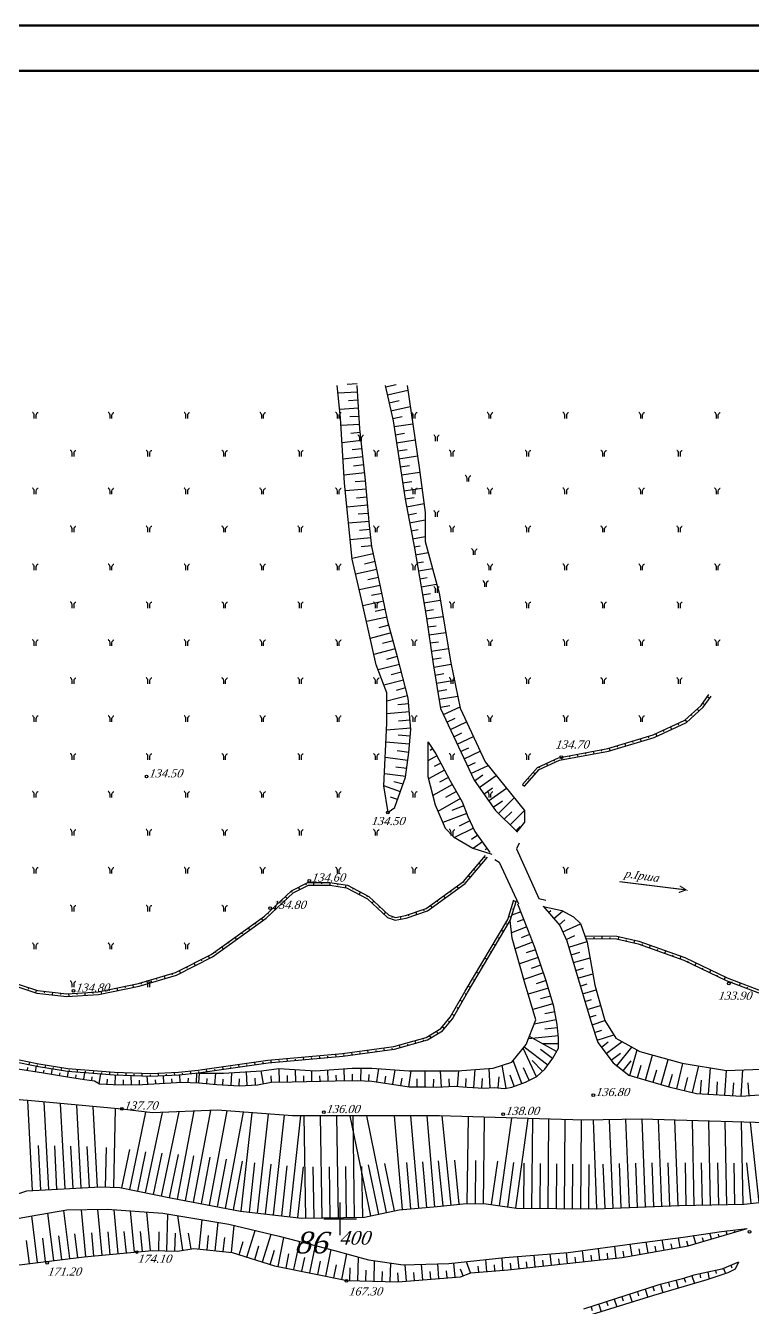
# Model space of a CAD drawing. Header units: millimetres. Extents: x 1400 to 7029, y -1119 to 1612.
# Drawn here: x 3035.8 to 3116.3, y 1463 to 1605 of the extents above; entities that cross this region are included whole.
import ezdxf

# ---------------------------------------------------------------- set-up
doc = ezdxf.new("R2010")
doc.units = ezdxf.units.MM
doc.linetypes.add('AHIDDEN2', pattern=[3, 1.5, -1.5])
for name, color, linetype in [('00_Північ', 7, 'Continuous'), ('00_Північ_відмітки', 7, 'Continuous'), ('01_Північ', 7, 'Continuous'), ('CONT-MNR', 7, 'Continuous'), ('кресты', 7, 'Continuous'), ('Оцифровка_2012', 7, 'Continuous'), ('ПИКЕТЫ', 7, 'Continuous'), ('Річка', 7, 'Continuous')]:
    doc.layers.add(name, color=color, linetype=linetype)
doc.styles.add('universw', font='timesi.ttf', dxfattribs={"oblique": 10})

# ---------------------------------------------------------------- blocks, each defined once
blk = doc.blocks.new('403')
at = {"color": 0, "linetype": 'Continuous'}
for p, q in [((-0.45, 1.11), (-0.52, 1.11)), ((-0.38, 1.02), (-0.45, 1.11)), ((-0.31, 0.94), (-0.38, 1.02)), ((-0.21, 0.81), (-0.31, 0.94)), ((-0.17, 0.59), (-0.21, 0.81)), ((-0.17, 0), (-0.17, 0.59)), ((0.17, 0.59), (0.21, 0.81)), ((0.17, 0), (0.17, 0.59)), ((0.21, 0.81), (0.31, 0.94)), ((0.31, 0.94), (0.38, 1.02)), ((0.38, 1.02), (0.45, 1.11)), ((0.45, 1.11), (0.52, 1.11))]:
    blk.add_line(p, q, dxfattribs=at)

msp = doc.modelspace()

# ---------------------------------------------------------------- linework, layer by layer
at = {"lineweight": 50}
for points in [[(3582.002, 1604.9881), (3582.002, 1000.9881), (2716.002, 1000.9881), (2716.002, 1604.9881)], [(3577.002, 1599.9881), (3577.002, 1005.9881), (2736.002, 1005.9881), (2736.002, 1599.9881)]]:
    msp.add_lwpolyline(points, close=True, dxfattribs=at)
at = {"layer": '00_Північ', "linetype": 'Continuous'}
for p, q in [((3111.3562, 1530.6557), (3111.6002, 1530.4812)), ((3110.213, 1529.2772), (3110.4143, 1529.0548)), ((3108.8785, 1528.0694), (3109.0798, 1527.8469)), ((3105.6155, 1526.5536), (3105.7408, 1526.281)), ((3107.251, 1527.3055), (3107.3763, 1527.0329)), ((3100.459, 1524.96), (3100.5453, 1524.6726)), ((3102.1829, 1525.4779), (3102.2692, 1525.1905)), ((3103.9067, 1525.9957), (3103.9931, 1525.7084)), ((3095.1543, 1523.9545), (3095.2092, 1523.6596)), ((3096.9238, 1524.2842), (3096.9788, 1523.9893)), ((3098.6934, 1524.6139), (3098.7483, 1524.319)), ((3092.0355, 1522.2868), (3092.2601, 1522.0878)), ((3093.4961, 1523.2744), (3093.6215, 1523.0019)), ((3090.842, 1520.9394), (3091.0666, 1520.7405)), ((3086.0303, 1512.2332), (3086.2586, 1512.0386)), ((3084.8627, 1510.8634), (3085.091, 1510.6687)), ((3066.0139, 1509.5519), (3066.1496, 1509.2844)), ((3067.6854, 1510.0891), (3067.6854, 1509.7891)), ((3069.4854, 1510.0891), (3069.4854, 1509.7891)), ((3071.261, 1509.7953), (3071.2113, 1509.4994)), ((3083.5485, 1509.6511), (3083.7259, 1509.4091)), ((3064.5658, 1508.5143), (3064.7718, 1508.2962)), ((3072.8728, 1509.014), (3072.7327, 1508.7487)), ((3074.3567, 1508.0216), (3074.1528, 1507.8015)), ((3082.0969, 1508.5867), (3082.2743, 1508.3448)), ((3090.1404, 1507.9279), (3089.8539, 1508.0171)), ((3063.2574, 1507.2781), (3063.4634, 1507.0601)), ((3075.677, 1506.7981), (3075.4731, 1506.578)), ((3079.018, 1506.7981), (3079.1127, 1506.5135)), ((3080.6453, 1507.5224), (3080.8227, 1507.2804)), ((3090.6653, 1506.8249), (3089.6767, 1506.4381)), ((3093.1574, 1507.4436), (3093.1415, 1507.43)), ((3094.3292, 1506.0773), (3095.3011, 1506.9108)), ((3060.4471, 1505.0408), (3060.6215, 1504.7967)), ((3061.9116, 1506.0873), (3062.086, 1505.8433)), ((3077.2904, 1506.3039), (3077.3492, 1506.0097)), ((3089.6055, 1506.2092), (3089.3191, 1506.2984)), ((3091.3211, 1505.1486), (3089.6366, 1504.4896)), ((3095.3194, 1504.5951), (3097.2854, 1505.4893)), ((3058.9826, 1503.9943), (3059.157, 1503.7502)), ((3088.7634, 1504.6277), (3088.5057, 1504.7814)), ((3095.9732, 1502.9224), (3098.0064, 1503.5278)), ((3097.8798, 1503.8723), (3097.8843, 1504.1722)), ((3099.6796, 1503.845), (3099.6841, 1504.145)), ((3101.4742, 1503.7732), (3101.5392, 1504.0661)), ((3103.2313, 1503.383), (3103.2964, 1503.6759)), ((3057.5181, 1502.9478), (3057.6925, 1502.7037)), ((3087.841, 1503.082), (3087.5834, 1503.2357)), ((3091.966, 1503.4681), (3090.0314, 1502.7284)), ((3104.9424, 1502.8323), (3105.0428, 1503.115)), ((3106.6387, 1502.2301), (3106.7391, 1502.5128)), ((3054.4216, 1501.1309), (3054.5574, 1500.8634)), ((3056.0267, 1501.9455), (3056.1625, 1501.678)), ((3086.9186, 1501.5363), (3086.661, 1501.69)), ((3092.5784, 1501.7756), (3090.5087, 1501.0508)), ((3096.4869, 1501.1973), (3098.335, 1501.7475)), ((3108.3349, 1501.6278), (3108.4353, 1501.9105)), ((3109.9732, 1500.8867), (3110.1037, 1501.1568)), ((3051.1235, 1499.721), (3051.21, 1499.4337)), ((3052.8165, 1500.3163), (3052.9523, 1500.0488)), ((3085.9963, 1499.9905), (3085.7387, 1500.1443)), ((3093.1733, 1500.0768), (3091.0022, 1499.3165)), ((3097.0006, 1499.4721), (3098.6509, 1499.9635)), ((3111.5941, 1500.1039), (3111.7246, 1500.3741)), ((3113.215, 1499.3212), (3113.3455, 1499.5914)), ((3036.9698, 1498.1334), (3036.8758, 1497.8486)), ((3038.7542, 1497.9182), (3038.7228, 1497.6199)), ((3042.3415, 1497.8757), (3042.3603, 1497.5763)), ((3044.1321, 1498.0325), (3044.1914, 1497.7384)), ((3045.8967, 1498.388), (3045.9559, 1498.0939)), ((3047.6612, 1498.7436), (3047.7205, 1498.4495)), ((3049.3998, 1499.2025), (3049.4863, 1498.9152)), ((3085.0739, 1498.4448), (3084.8163, 1498.5985)), ((3093.7249, 1498.3641), (3091.4807, 1497.7127)), ((3097.5143, 1497.747), (3099.0149, 1498.1938)), ((3114.8904, 1498.665), (3114.9968, 1498.9454)), ((3040.545, 1497.7629), (3040.5638, 1497.4635)), ((3084.1702, 1496.8882), (3083.9098, 1497.0371)), ((3094.2266, 1496.6354), (3091.9993, 1495.989)), ((3098.028, 1496.0218), (3099.4992, 1496.4599)), ((3083.2767, 1495.3256), (3083.0163, 1495.4745)), ((3082.1848, 1493.9005), (3081.954, 1494.0921)), ((3094.5964, 1494.8748), (3092.157, 1494.3994)), ((3098.5554, 1494.301), (3099.9796, 1494.7755)), ((3079.0385, 1492.2731), (3078.9575, 1492.562)), ((3080.7188, 1492.8802), (3080.5616, 1493.1357)), ((3094.8302, 1493.0916), (3091.5124, 1492.7461)), ((3094.6343, 1491.3456), (3091.6168, 1493.0138)), ((3099.1244, 1492.5933), (3100.9637, 1493.2062)), ((3100.1334, 1491.1173), (3101.8926, 1492.4482)), ((3068.3923, 1490.6067), (3068.3653, 1490.9055)), ((3070.185, 1490.7685), (3070.158, 1491.0673)), ((3071.9726, 1490.976), (3071.9327, 1491.2733)), ((3073.7566, 1491.2152), (3073.7167, 1491.5125)), ((3075.5407, 1491.4544), (3075.5008, 1491.7518)), ((3077.3054, 1491.787), (3077.2244, 1492.0758)), ((3092.4117, 1488.5493), (3090.9366, 1491.7204)), ((3093.6524, 1489.8422), (3091.0195, 1491.822)), ((3101.3148, 1489.7749), (3102.9689, 1491.8519)), ((3102.7415, 1488.6898), (3103.5586, 1491.5251)), ((3104.4712, 1488.1913), (3105.2702, 1490.9642)), ((3036.1898, 1489.9084), (3036.2473, 1490.2029)), ((3036.8855, 1489.1123), (3036.9856, 1489.7531)), ((3037.9604, 1489.5856), (3038.0093, 1489.8816)), ((3038.664, 1488.8346), (3038.7606, 1489.4535)), ((3039.7364, 1489.2925), (3039.7853, 1489.5885)), ((3041.5237, 1489.0921), (3041.5475, 1489.3912)), ((3055.8848, 1489.1184), (3055.8422, 1489.4153)), ((3057.6666, 1489.3739), (3057.624, 1489.6708)), ((3059.4484, 1489.6294), (3059.4058, 1489.9263)), ((3061.2301, 1489.8848), (3061.1876, 1490.1818)), ((3063.0141, 1490.1213), (3062.9872, 1490.4201)), ((3063.923, 1487.9606), (3063.8943, 1489.4589)), ((3064.8069, 1490.2831), (3064.7799, 1490.5819)), ((3065.7227, 1487.9969), (3065.6905, 1489.3529)), ((3066.5996, 1490.4449), (3066.5726, 1490.7437)), ((3071.1213, 1488.1181), (3071.0983, 1489.4558)), ((3072.9208, 1488.1294), (3072.9697, 1489.5198)), ((3074.7133, 1487.9993), (3074.9437, 1489.4568)), ((3085.4613, 1487.3638), (3085.591, 1489.3574)), ((3087.258, 1487.3295), (3087.147, 1489.4848)), ((3089.0513, 1487.2974), (3088.5941, 1489.8326)), ((3090.7667, 1487.8211), (3089.8221, 1490.3548)), ((3106.2008, 1487.6929), (3107.0033, 1490.4777)), ((3107.9414, 1487.2365), (3108.6018, 1490.0375)), ((3109.6934, 1486.8234), (3110.3844, 1489.7545)), ((3111.478, 1486.6287), (3111.6695, 1489.5506)), ((3040.4424, 1488.5569), (3040.5382, 1489.1705)), ((3042.2208, 1488.2792), (3042.3377, 1489.0274)), ((3043.3181, 1488.9495), (3043.3418, 1489.2485)), ((3043.9284, 1487.8019), (3044.1119, 1488.8864)), ((3045.1124, 1488.8068), (3045.1362, 1489.1059)), ((3045.7186, 1487.6798), (3045.7329, 1488.7631)), ((3046.91, 1488.7223), (3046.9204, 1489.0221)), ((3047.5183, 1487.6834), (3047.4921, 1488.7022)), ((3048.709, 1488.66), (3048.7194, 1488.9598)), ((3049.3169, 1487.7489), (3049.2651, 1488.6407)), ((3050.5076, 1488.6637), (3050.495, 1488.9634)), ((3051.1139, 1487.8532), (3051.0655, 1488.6871)), ((3052.3061, 1488.7394), (3052.2934, 1489.0391)), ((3052.9108, 1487.9575), (3052.8636, 1488.7707)), ((3054.0975, 1488.9065), (3054.0647, 1489.2047)), ((3054.7087, 1487.8853), (3054.7614, 1488.9796)), ((3054.9628, 1487.873), (3055.0629, 1488.9453)), ((3056.755, 1487.7057), (3056.8708, 1488.9453)), ((3058.5521, 1487.6055), (3058.6226, 1489.005)), ((3060.3496, 1487.6055), (3060.266, 1489.1124)), ((3062.1374, 1487.7848), (3061.8778, 1489.2179)), ((3067.5221, 1488.0396), (3067.4936, 1489.2464)), ((3069.3216, 1488.0822), (3069.2923, 1489.3221)), ((3076.4912, 1487.7182), (3076.7438, 1489.3159)), ((3078.2704, 1487.4453), (3078.5258, 1489.1982)), ((3080.0701, 1487.442), (3080.0701, 1489.1982)), ((3081.8682, 1487.421), (3081.7665, 1489.1982)), ((3083.6651, 1487.4807), (3083.7775, 1489.2088)), ((3113.2741, 1486.511), (3113.4548, 1489.2672)), ((3115.0703, 1486.3933), (3115.2624, 1489.3245))]:
    msp.add_line(p, q, dxfattribs=at)
at = {"layer": '00_Північ', "color": 250, "linetype": 'Continuous'}
for p, q in [((3110.8328, 1529.9235), (3110.9549, 1529.8363)), ((3108.0687, 1527.6814), (3108.1314, 1527.5451)), ((3109.5458, 1528.6733), (3109.6464, 1528.5621)), ((3104.7687, 1526.2547), (3104.8118, 1526.111)), ((3106.4332, 1526.9295), (3106.4959, 1526.7933)), ((3101.3209, 1525.2189), (3101.3641, 1525.0752)), ((3103.0448, 1525.7368), (3103.088, 1525.5931)), ((3094.3137, 1523.6507), (3094.3764, 1523.5144)), ((3096.0391, 1524.1194), (3096.0665, 1523.9719)), ((3097.8086, 1524.4491), (3097.8361, 1524.3016)), ((3099.5782, 1524.7788), (3099.6056, 1524.6313)), ((3092.6785, 1522.8982), (3092.7413, 1522.7619)), ((3091.4388, 1521.6131), (3091.551, 1521.5136)), ((3086.6142, 1512.9182), (3086.7283, 1512.8209)), ((3085.4465, 1511.5483), (3085.5606, 1511.451)), ((3066.8166, 1509.959), (3066.8844, 1509.8252)), ((3068.5854, 1510.0891), (3068.5854, 1509.9391)), ((3070.3734, 1509.9443), (3070.3485, 1509.7963)), ((3072.0768, 1509.4341), (3072.0068, 1509.3014)), ((3084.2743, 1510.1832), (3084.363, 1510.0623)), ((3063.9116, 1507.8962), (3064.0146, 1507.7872)), ((3065.22, 1509.1323), (3065.323, 1509.0233)), ((3073.6687, 1508.5939), (3073.5987, 1508.4613)), ((3081.3711, 1508.0546), (3081.4598, 1507.9336)), ((3082.8227, 1509.1189), (3082.9114, 1508.9979)), ((3062.6031, 1506.6601), (3062.7061, 1506.5511)), ((3075.0169, 1507.4098), (3074.9149, 1507.2998)), ((3078.164, 1506.5139), (3078.2114, 1506.3716)), ((3079.8719, 1507.0823), (3079.9193, 1506.94)), ((3089.8729, 1507.0686), (3089.7297, 1507.1131)), ((3093.7433, 1506.7605), (3093.9889, 1506.9711)), ((3061.1794, 1505.5641), (3061.2666, 1505.442)), ((3076.4224, 1506.3269), (3076.3719, 1506.1856)), ((3089.2245, 1505.4006), (3089.0957, 1505.4774)), ((3090.9932, 1505.9867), (3090.2666, 1505.7025)), ((3094.9151, 1505.3942), (3095.5397, 1505.9299)), ((3059.7148, 1504.5176), (3059.802, 1504.3955)), ((3088.3022, 1503.8548), (3088.1734, 1503.9317)), ((3091.6446, 1504.3087), (3090.7144, 1503.953)), ((3095.692, 1503.7758), (3096.6444, 1504.209)), ((3098.7797, 1503.8587), (3098.782, 1504.0086)), ((3100.5795, 1503.8314), (3100.5818, 1503.9814)), ((3102.3527, 1503.5781), (3102.3853, 1503.7245)), ((3056.7858, 1502.4246), (3056.873, 1502.3025)), ((3058.2503, 1503.4711), (3058.3375, 1503.349)), ((3087.3798, 1502.3091), (3087.251, 1502.386)), ((3092.2809, 1502.625), (3091.2715, 1502.2715)), ((3096.2301, 1502.0598), (3097.2035, 1502.3497)), ((3104.0943, 1503.1334), (3104.1445, 1503.2748)), ((3105.7905, 1502.5312), (3105.8407, 1502.6725)), ((3053.6191, 1500.7236), (3053.6869, 1500.5898)), ((3055.2242, 1501.5382), (3055.2921, 1501.4044)), ((3086.4575, 1500.7634), (3086.3287, 1500.8403)), ((3092.8758, 1500.9262), (3091.8157, 1500.5549)), ((3107.4868, 1501.9289), (3107.537, 1502.0703)), ((3109.1627, 1501.278), (3109.228, 1501.4131)), ((3050.2617, 1499.4617), (3050.3049, 1499.3181)), ((3051.9854, 1499.9803), (3052.0286, 1499.8366)), ((3085.5351, 1499.2177), (3085.4063, 1499.2945)), ((3096.7438, 1500.3347), (3097.6184, 1500.5951)), ((3110.7837, 1500.4953), (3110.8489, 1500.6304)), ((3112.4046, 1499.7126), (3112.4698, 1499.8477)), ((3036.1152, 1498.4156), (3036.0682, 1498.2731)), ((3037.8591, 1498.0124), (3037.8434, 1497.8632)), ((3043.2397, 1497.9321), (3043.2491, 1497.7824)), ((3045.0144, 1498.2103), (3045.044, 1498.0632)), ((3046.7789, 1498.5658), (3046.8086, 1498.4187)), ((3048.538, 1498.9432), (3048.5812, 1498.7996)), ((3093.4708, 1499.2273), (3092.3644, 1498.8399)), ((3097.2575, 1498.6095), (3098.0332, 1498.8405)), ((3114.0489, 1498.9844), (3114.1022, 1499.1246)), ((3115.7318, 1498.3456), (3115.785, 1498.4858)), ((3039.6492, 1497.8241), (3039.6335, 1497.6749)), ((3041.4432, 1497.8193), (3041.4526, 1497.6696)), ((3084.617, 1497.6695), (3084.4867, 1497.744)), ((3093.9757, 1497.4997), (3092.8579, 1497.1753)), ((3097.7711, 1496.8844), (3098.5141, 1497.1056)), ((3083.7235, 1496.1069), (3083.5933, 1496.1814)), ((3094.4242, 1495.7582), (3093.3117, 1495.5414)), ((3098.2848, 1495.1593), (3099.0131, 1495.3761)), ((3082.7595, 1494.5931), (3082.6441, 1494.6889)), ((3094.737, 1493.9867), (3093.3086, 1493.838)), ((3098.8399, 1493.4472), (3099.6558, 1493.719)), ((3078.172, 1492.0301), (3078.1315, 1492.1745)), ((3079.9051, 1492.5162), (3079.8646, 1492.6607)), ((3081.4854, 1493.3517), (3081.4068, 1493.4794)), ((3094.8442, 1492.1927), (3093.078, 1492.2121)), ((3099.5904, 1491.835), (3100.3477, 1492.408)), ((3069.2886, 1490.6876), (3069.2752, 1490.837)), ((3071.0806, 1490.8563), (3071.0606, 1491.005)), ((3072.8646, 1491.0956), (3072.8447, 1491.2442)), ((3074.6486, 1491.3348), (3074.6287, 1491.4835)), ((3076.4327, 1491.574), (3076.4127, 1491.7227)), ((3094.1933, 1490.5615), (3092.8274, 1491.5886)), ((3100.6764, 1490.3996), (3101.715, 1491.1853)), ((3035.9963, 1489.2512), (3036.0489, 1489.5884)), ((3037.0731, 1489.736), (3037.1019, 1489.8832)), ((3038.8484, 1489.439), (3038.8729, 1489.587)), ((3056.7757, 1489.2461), (3056.7544, 1489.3946)), ((3058.5575, 1489.5016), (3058.5362, 1489.6501)), ((3060.3393, 1489.7571), (3060.318, 1489.9056)), ((3062.121, 1490.0126), (3062.0997, 1490.1611)), ((3063.9105, 1490.2022), (3063.897, 1490.3516)), ((3065.7032, 1490.364), (3065.6897, 1490.5134)), ((3067.4959, 1490.5258), (3067.4824, 1490.6752)), ((3091.5957, 1488.1697), (3090.95, 1489.5577)), ((3093.0703, 1489.1594), (3091.9304, 1490.3505)), ((3102.0188, 1489.2142), (3102.893, 1490.3119)), ((3103.6064, 1488.4405), (3104.005, 1489.824)), ((3105.336, 1487.9421), (3105.7364, 1489.3315)), ((3037.7747, 1488.9735), (3037.8237, 1489.2868)), ((3039.5532, 1488.6958), (3039.6009, 1489.0014)), ((3040.6265, 1489.1634), (3040.6384, 1489.313)), ((3041.3316, 1488.4181), (3041.3848, 1488.7585)), ((3042.4209, 1489.0208), (3042.4328, 1489.1703)), ((3043.1101, 1488.1404), (3043.1737, 1488.5481)), ((3044.2152, 1488.8782), (3044.2271, 1489.0277)), ((3044.8199, 1487.724), (3044.8538, 1488.2743)), ((3046.0106, 1488.7535), (3046.0158, 1488.9034)), ((3046.6185, 1487.668), (3046.6256, 1488.1999)), ((3047.8095, 1488.6912), (3047.8147, 1488.8411)), ((3048.418, 1487.7066), (3048.4056, 1488.1888)), ((3049.6084, 1488.6288), (3049.6136, 1488.7787)), ((3050.2154, 1487.8011), (3050.1908, 1488.2252)), ((3051.4068, 1488.7015), (3051.4005, 1488.8514)), ((3052.0124, 1487.9054), (3051.9886, 1488.3152)), ((3053.2029, 1488.8081), (3053.1865, 1488.9572)), ((3053.8097, 1487.9285), (3053.8326, 1488.4042)), ((3054.9921, 1489.005), (3054.9757, 1489.1541)), ((3055.8589, 1487.7894), (3055.9129, 1488.3673)), ((3057.6532, 1487.6508), (3057.6858, 1488.2983)), ((3059.4509, 1487.5602), (3059.4888, 1488.3122)), ((3061.2482, 1487.6554), (3061.2061, 1488.4133)), ((3063.0232, 1487.9434), (3063.0097, 1488.6488)), ((3064.8229, 1487.9779), (3064.8092, 1488.6918)), ((3066.6224, 1488.0182), (3066.6072, 1488.6589)), ((3068.4219, 1488.0609), (3068.4077, 1488.6582)), ((3070.2214, 1488.1027), (3070.2103, 1488.746)), ((3072.0211, 1488.1336), (3072.0092, 1488.8267)), ((3073.8203, 1488.0978), (3073.8453, 1488.8088)), ((3075.6022, 1487.8588), (3075.723, 1488.6226)), ((3077.3802, 1487.5777), (3077.512, 1488.4116)), ((3079.1701, 1487.442), (3079.1701, 1488.3201)), ((3080.9694, 1487.4074), (3081.0082, 1488.3028)), ((3082.7667, 1487.4724), (3082.7173, 1488.3353)), ((3084.5632, 1487.4223), (3084.6237, 1488.3527)), ((3086.3594, 1487.3054), (3086.4285, 1488.3685)), ((3088.1562, 1487.321), (3088.2483, 1488.5377)), ((3089.9234, 1487.5067), (3089.466, 1488.7336)), ((3107.0656, 1487.4437), (3107.4677, 1488.8391)), ((3108.8174, 1487.0299), (3109.1552, 1488.463)), ((3110.5799, 1486.6875), (3110.6784, 1488.1899)), ((3112.3761, 1486.5698), (3112.4691, 1487.9894)), ((3114.1722, 1486.4521), (3114.2654, 1487.8739)), ((3115.9677, 1486.4564), (3115.8573, 1487.8982))]:
    msp.add_line(p, q, dxfattribs=at)
at = {"layer": '00_Північ', "linetype": 'Continuous', "flags": 128}
for points in [[(3076.7015, 1518.3613), (3075.9555, 1517.82), (3075.4752, 1520.7711), (3075.821, 1527.7413), (3075.821, 1531.077), (3074.6383, 1534.1987), (3073.009, 1541.4215), (3071.972, 1545.8832), (3071.1126, 1554.3083), (3070.6954, 1561.5534), (3070.3022, 1565.119)], [(3076.711, 1518.4138), (3077.8976, 1521.7306), (3078.2499, 1524.4915), (3078.4875, 1527.0275), (3078.1923, 1530.475), (3076.9804, 1535.0862), (3075.9799, 1538.8297), (3074.7351, 1544.6122), (3074.1372, 1547.2882), (3073.9012, 1549.6106), (3073.4565, 1554.6502), (3072.8131, 1560.3342), (3072.5328, 1565.119)], [(3075.6484, 1565.119), (3076.5191, 1561.2066), (3077.8355, 1552.5397), (3078.8689, 1547.1028), (3080.1806, 1539.6085), (3080.9512, 1534.3113), (3081.7761, 1529.3494), (3085.4801, 1521.3977), (3087.8763, 1518.0385), (3090.2058, 1515.7104)], [(3078.0863, 1565.119), (3079.395, 1556.031), (3080.0701, 1551.0598), (3080.0701, 1547.8285), (3081.6022, 1542.1204), (3082.9035, 1534.4126), (3083.9525, 1529.4011), (3086.7164, 1523.4383), (3091.0687, 1518.0666), (3091.0687, 1517.0607), (3091.0687, 1516.7408), (3090.2035, 1515.653)], [(3090.842, 1520.9394), (3092.5073, 1522.8193), (3094.851, 1523.898), (3100.3094, 1524.915), (3105.336, 1526.4251), (3108.8432, 1528.0375), (3110.6603, 1529.6821), (3111.5174, 1530.8813)], [(3090.842, 1520.9394), (3092.5073, 1522.8193), (3094.851, 1523.898), (3100.3094, 1524.915), (3105.336, 1526.4251), (3108.8432, 1528.0375), (3110.6603, 1529.6821), (3111.5174, 1530.8813)], [(3091.0666, 1520.7405), (3092.69, 1522.5732), (3094.9426, 1523.6099), (3100.3802, 1524.6231), (3105.4424, 1526.1438), (3109.0104, 1527.7841), (3110.8856, 1529.4813), (3111.7615, 1530.7068)], [(3080.3693, 1525.6571), (3080.3693, 1521.8119), (3081.1604, 1518.6855), (3082.2751, 1516.0981), (3083.2101, 1515.1278), (3085.3316, 1513.87), (3087.4532, 1513.2231)], [(3080.4052, 1525.6212), (3081.2323, 1524.3275), (3082.8505, 1521.3448), (3084.181, 1519.0089), (3084.7923, 1517.3918), (3085.5834, 1515.7387), (3087.2375, 1513.4028)], [(3090.4939, 1514.4399), (3090.1728, 1513.7981), (3092.6555, 1508.3096), (3093.423, 1508.1108)], [(3031.746, 1499.8579), (3037.0921, 1498.0931), (3040.3482, 1497.7505), (3043.8127, 1497.9681), (3048.3065, 1498.8736), (3052.4002, 1500.105), (3056.3325, 1502.1006), (3062.2616, 1506.3374), (3065.2588, 1509.169), (3067.0732, 1510.0891), (3069.5103, 1510.0891), (3071.4536, 1509.763), (3073.8321, 1508.5077), (3076.0369, 1506.4646), (3076.7752, 1506.2009), (3077.8978, 1506.4253), (3080.1891, 1507.1879), (3084.2973, 1510.2001), (3086.7511, 1513.0788)], [(3087.7795, 1512.6374), (3088.2482, 1512.3251), (3090.4188, 1507.7069)], [(3093.1574, 1507.4436), (3095.002, 1505.2929), (3095.7705, 1503.6031), (3098.4144, 1494.724), (3099.2091, 1492.3389), (3100.8978, 1490.1069), (3102.641, 1488.7187), (3107.0806, 1487.4394), (3110.1503, 1486.7157), (3115.1095, 1486.3907), (3121.4778, 1486.8782), (3127.2229, 1488.3677), (3134.2208, 1490.8509), (3146.8668, 1497.2041), (3160.4028, 1504.9885), (3167.9547, 1508.2299), (3175.2162, 1510.0199), (3182.4742, 1509.5827), (3189.2528, 1507.5654), (3195.9468, 1505.7042), (3202.6464, 1502.5911), (3207.767, 1499.6059), (3213.4851, 1496.3649), (3213.4851, 1496.3649)], [(3054.9642, 1488.9453), (3057.7108, 1488.9453), (3061.9228, 1489.2208), (3063.8569, 1489.4612), (3067.9253, 1489.2209), (3071.9634, 1489.5198), (3074.1385, 1489.5198), (3078.2481, 1489.1982), (3083.6477, 1489.1982), (3087.5826, 1489.5205), (3089.6657, 1490.1632), (3091.2734, 1492.1332), (3092.338, 1494.8635), (3091.0743, 1499.0632), (3089.6979, 1503.9005), (3089.4948, 1505.8535), (3090.1838, 1508.0676)], [(3097.8798, 1503.8723), (3101.2585, 1503.8211), (3103.6586, 1503.2881), (3108.7255, 1501.4892), (3113.4113, 1499.2264), (3117.6898, 1497.6023), (3120.111, 1496.6742), (3122.7569, 1495.3108), (3124.6577, 1494.222), (3127.3003, 1493.805), (3128.5062, 1493.6015), (3136.1296, 1494.5037)], [(3121.6685, 1483.3393), (3104.0553, 1483.8607), (3097.6607, 1483.7361), (3081.6551, 1484.2229), (3071.8276, 1484.2229), (3065.3735, 1484.2229), (3057.0468, 1484.8509), (3049.8535, 1484.5631), (3046.4329, 1484.9519), (3036.427, 1485.9072), (3030.0286, 1486.3909)], [(3030.269, 1474.053), (3035.9288, 1475.9232), (3044.0661, 1476.352), (3046.2397, 1476.3072), (3052.0215, 1475.0944), (3059.6138, 1473.6612), (3066.4064, 1472.9108), (3073.3588, 1473.0211), (3077.1992, 1473.8151), (3081.4051, 1474.1791), (3084.6292, 1474.5095), (3086.8337, 1474.482), (3090.1681, 1474.0138), (3099.0054, 1473.9415), (3108.2426, 1474.3107), (3115.4151, 1474.455), (3120.0283, 1474.9544)], [(3031.1572, 1467.2308), (3042.273, 1468.6111), (3049.8038, 1469.3234), (3052.6006, 1469.2446), (3054.4126, 1469.5202), (3058.6668, 1469.0872), (3063.3499, 1467.631), (3071.4305, 1465.9885), (3077.0185, 1465.8517), (3083.9793, 1466.409), (3085.124, 1466.8448), (3089.2665, 1467.1716), (3101.9014, 1468.5236), (3109.1972, 1469.8352), (3115.7405, 1471.7377)], [(3114.7793, 1468.0296), (3112.9373, 1467.2475), (3109.8432, 1466.5858), (3108.5911, 1466.1647), (3105.9666, 1465.515), (3097.6077, 1462.7972)]]:
    msp.add_lwpolyline(points, dxfattribs=at)
at = {"layer": '00_Північ', "color": 5, "linetype": 'Continuous', "flags": 128}
for points in [[(3031.6571, 1499.5714), (3037.0287, 1497.7981), (3040.3419, 1497.4496), (3043.8519, 1497.67), (3048.3795, 1498.5822), (3052.5122, 1499.8254), (3056.4885, 1501.8434), (3062.4527, 1506.1053), (3065.4333, 1508.9211), (3067.1449, 1509.7891), (3069.4853, 1509.7891), (3071.3563, 1509.4751), (3073.6572, 1508.2608), (3075.8781, 1506.2027), (3076.7525, 1505.8905), (3077.9749, 1506.1348), (3080.3285, 1506.9181), (3084.5029, 1509.9788), (3086.9794, 1512.8842)], [(3093.3431, 1507.3842), (3095.2018, 1506.9621), (3096.5113, 1506.2866), (3097.2717, 1505.5267), (3097.7689, 1504.174)], [(3097.7689, 1504.174), (3101.2937, 1504.1206), (3103.7416, 1503.577), (3108.8413, 1501.7664), (3113.53, 1499.5023), (3117.7968, 1497.8826), (3120.2338, 1496.9484), (3122.9003, 1495.5745), (3124.759, 1494.5098), (3127.3486, 1494.1011), (3128.5137, 1493.9045), (3136.9493, 1494.9028)]]:
    msp.add_lwpolyline(points, dxfattribs=at)
at = {"layer": '00_Північ', "color": 250, "linetype": 'Continuous', "flags": 128}
msp.add_lwpolyline([(3097.7689, 1504.174), (3098.032, 1503.4581), (3098.8769, 1498.6877), (3099.9618, 1494.8039), (3101.1974, 1492.8334), (3103.8526, 1491.3622), (3108.5321, 1490.0485), (3113.4577, 1489.2668), (3119.2804, 1489.453), (3129.237, 1491.1479), (3136.9493, 1494.9028)], dxfattribs=at)
at = {"layer": '00_Північ_відмітки', "color": 7, "linetype": 'Continuous'}
for centre in [(3095.1543, 1523.9545), (3049.1974, 1521.8099), (3075.9218, 1517.8318), (3067.2255, 1510.2709), (3062.8763, 1507.2442), (3041.0823, 1498.0679), (3113.7118, 1498.8868), (3098.6995, 1486.5042), (3046.4503, 1485.006), (3068.8434, 1484.6216), (3088.7218, 1484.4124), (3116.0124, 1471.3743), (3038.1672, 1467.9369), (3048.1233, 1469.1416), (3071.3487, 1465.9565)]:
    msp.add_circle(centre, 0.15, dxfattribs=at)
at = {"layer": 'CONT-MNR', "color": 250, "linetype": 'Continuous'}
for p, q in [((3072.5222, 1565.299), (3071.4095, 1565.2338)), ((3075.6818, 1564.9691), (3076.8572, 1565.2306)), ((3072.6275, 1563.5021), (3071.5609, 1563.4396)), ((3076.0728, 1563.2121), (3077.1813, 1563.4587)), ((3072.7328, 1561.7052), (3071.7123, 1561.6454)), ((3076.4638, 1561.455), (3077.5055, 1561.6868)), ((3072.8611, 1559.9102), (3071.8323, 1559.7938)), ((3076.7511, 1559.6786), (3077.7878, 1559.8361)), ((3073.0635, 1558.1216), (3071.9853, 1557.9996)), ((3077.0215, 1557.8991), (3078.0512, 1558.0555)), ((3073.266, 1556.3331), (3072.1383, 1556.2054)), ((3077.2918, 1556.1195), (3078.3146, 1556.2748)), ((3073.4658, 1554.5442), (3072.2884, 1554.4403)), ((3077.5621, 1554.3399), (3078.5725, 1554.4934)), ((3073.624, 1552.7512), (3072.4582, 1552.6483)), ((3077.8324, 1552.5603), (3078.8288, 1552.7116)), ((3073.7823, 1550.9581), (3072.6287, 1550.8564)), ((3078.1677, 1550.7918), (3079.1127, 1550.9714)), ((3073.9464, 1549.1657), (3072.8036, 1549.0496)), ((3078.5038, 1549.0235), (3079.2869, 1549.1723)), ((3074.1283, 1547.3749), (3072.9859, 1547.2588)), ((3078.8399, 1547.2551), (3079.4984, 1547.3803)), ((3074.5107, 1545.6166), (3073.3335, 1545.3535)), ((3079.1525, 1545.4825), (3079.8914, 1545.6118)), ((3074.8973, 1543.8586), (3073.7284, 1543.607)), ((3079.4628, 1543.7094), (3080.2808, 1543.8526)), ((3075.2761, 1542.0989), (3074.1216, 1541.8504)), ((3079.7731, 1541.9364), (3080.6702, 1542.0934)), ((3075.6549, 1540.3392), (3074.5097, 1540.0927)), ((3080.0835, 1540.1634), (3080.9815, 1540.3205)), ((3076.046, 1538.5825), (3074.9158, 1538.2804)), ((3080.3586, 1538.3847), (3081.2733, 1538.5177)), ((3076.5107, 1536.8435), (3075.3464, 1536.5323)), ((3080.6177, 1536.6034), (3081.5527, 1536.7394)), ((3076.9754, 1535.1045), (3075.777, 1534.7842)), ((3080.8768, 1534.8222), (3081.8321, 1534.9611)), ((3077.4331, 1533.3637), (3076.3061, 1533.0675)), ((3081.1617, 1533.0449), (3082.1416, 1533.2079)), ((3077.8907, 1531.6228), (3076.8555, 1531.3507)), ((3081.4569, 1531.2693), (3082.4738, 1531.4384)), ((3078.2447, 1529.864), (3077.0328, 1529.7603)), ((3081.7522, 1529.4937), (3082.8059, 1529.6689)), ((3078.3982, 1528.0706), (3077.1096, 1527.9603)), ((3082.4744, 1527.8503), (3083.3778, 1528.2711)), ((3078.4173, 1526.2777), (3077.089, 1526.4021)), ((3083.2345, 1526.2186), (3084.1363, 1526.6387)), ((3080.89, 1524.8629), (3080.6297, 1524.6965)), ((3083.9945, 1524.587), (3084.8948, 1525.0063)), ((3078.2492, 1524.4856), (3076.9625, 1524.6497)), ((3078.0213, 1522.7), (3076.8038, 1522.8554)), ((3081.7876, 1523.3039), (3081.0785, 1522.9192)), ((3084.7546, 1522.9553), (3085.6533, 1523.374)), ((3085.5275, 1521.3312), (3086.4452, 1521.9858)), ((3077.6205, 1520.956), (3076.6058, 1521.2399)), ((3082.646, 1521.7217), (3081.6551, 1521.1842)), ((3077.0142, 1519.2612), (3076.2216, 1519.5447)), ((3083.5291, 1520.1534), (3082.3316, 1519.4713)), ((3086.5728, 1519.8658), (3087.5355, 1520.5525)), ((3084.3517, 1518.5572), (3083.0033, 1518.0475)), ((3087.6181, 1518.4004), (3088.6258, 1519.1192)), ((3088.835, 1517.0804), (3089.6725, 1517.9183)), ((3085.0315, 1516.892), (3083.8265, 1516.3153)), ((3085.8847, 1515.3131), (3085.2041, 1514.8311)), ((3090.1082, 1515.808), (3090.5885, 1516.2885)), ((3086.925, 1513.8441), (3086.698, 1513.6834)), ((3037.4599, 1476.0039), (3037.2002, 1480.931)), ((3039.2574, 1476.0986), (3039.0048, 1480.8919)), ((3041.0549, 1476.1933), (3040.8094, 1480.8528)), ((3042.8524, 1476.288), (3042.6139, 1480.8137)), ((3044.6506, 1476.3399), (3044.7409, 1480.7224)), ((3046.4458, 1476.264), (3047.3356, 1480.5061)), ((3048.2074, 1475.8944), (3049.1173, 1480.2322)), ((3049.9691, 1475.5249), (3050.9255, 1480.0846)), ((3051.7308, 1475.1554), (3052.7337, 1479.9369)), ((3053.4984, 1474.8156), (3054.4392, 1479.7999)), ((3055.2671, 1474.4818), (3056.2446, 1479.6597)), ((3057.0359, 1474.1479), (3058.032, 1479.4247)), ((3058.8046, 1473.814), (3059.8194, 1479.1896)), ((3060.5844, 1473.554), (3061.1887, 1479.0235)), ((3062.3736, 1473.3563), (3062.9813, 1478.8569)), ((3064.1627, 1473.1587), (3064.7739, 1478.6908)), ((3065.9518, 1472.961), (3066.5739, 1478.5919)), ((3067.7488, 1472.9321), (3067.6593, 1478.5775)), ((3069.5486, 1472.9606), (3069.4593, 1478.5918)), ((3071.3484, 1472.9892), (3071.2593, 1478.606)), ((3073.1482, 1473.0177), (3073.0593, 1478.6203)), ((3074.9152, 1473.3429), (3073.7904, 1478.7829)), ((3076.6779, 1473.7073), (3075.5908, 1478.9651)), ((3078.4622, 1473.9244), (3078.0166, 1479.0736)), ((3080.2555, 1474.0796), (3079.8166, 1479.1512)), ((3082.0478, 1474.245), (3081.5365, 1479.2339)), ((3083.8384, 1474.4285), (3083.3383, 1479.3077)), ((3085.6342, 1474.497), (3085.6942, 1479.2976)), ((3087.4283, 1474.3985), (3088.1028, 1479.2024)), ((3089.2108, 1474.1482), (3089.899, 1479.0497)), ((3091.0014, 1474.007), (3091.042, 1478.9716)), ((3092.8013, 1473.9923), (3092.8418, 1478.9368)), ((3094.6013, 1473.9775), (3094.6416, 1478.9021)), ((3096.4012, 1473.9628), (3096.4414, 1478.8674)), ((3098.2012, 1473.9481), (3098.2413, 1478.8481)), ((3100.0003, 1473.9813), (3099.8046, 1478.8777)), ((3101.7989, 1474.0532), (3101.6039, 1478.9311)), ((3103.5975, 1474.1251), (3103.4032, 1478.9846)), ((3105.396, 1474.197), (3105.2034, 1479.0147)), ((3107.1946, 1474.2688), (3107.0045, 1479.0239)), ((3108.9936, 1474.3258), (3108.8991, 1479.023)), ((3110.7932, 1474.362), (3110.6997, 1479.0144)), ((3112.5929, 1474.3982), (3112.5002, 1479.0058)), ((3114.3925, 1474.4344), (3114.3008, 1478.9973)), ((3116.1878, 1474.5386), (3115.701, 1479.0345)), ((3039.787, 1468.3024), (3039.4582, 1470.951)), ((3041.5733, 1468.5243), (3041.245, 1471.1684)), ((3043.3631, 1468.7142), (3043.1206, 1471.2784)), ((3045.1551, 1468.8837), (3044.9193, 1471.3769)), ((3046.9471, 1469.0532), (3046.7247, 1471.4043)), ((3048.7391, 1469.2227), (3048.5307, 1471.4264)), ((3050.534, 1469.3028), (3050.5927, 1471.3863)), ((3052.3333, 1469.2522), (3052.389, 1471.2284)), ((3054.1158, 1469.4751), (3053.8464, 1471.2463)), ((3055.9047, 1469.3683), (3056.0681, 1470.9736)), ((3112.6548, 1470.8405), (3112.5779, 1471.1047)), ((3114.3832, 1471.3431), (3114.3483, 1471.4629)), ((3036.2145, 1467.8588), (3035.8954, 1470.428)), ((3038.0008, 1468.0806), (3037.6764, 1470.693)), ((3057.6954, 1469.1861), (3057.8531, 1470.7355)), ((3059.4533, 1468.8426), (3059.9038, 1470.2915)), ((3061.1721, 1468.3082), (3061.6399, 1469.8126)), ((3103.8831, 1468.8799), (3103.7709, 1469.5044)), ((3105.6547, 1469.1984), (3105.5497, 1469.7824)), ((3107.4263, 1469.5169), (3107.3286, 1470.0604)), ((3109.1979, 1469.8354), (3109.0531, 1470.3334)), ((3110.9263, 1470.338), (3110.8155, 1470.7191)), ((3062.8909, 1467.7737), (3063.376, 1469.3337)), ((3064.6428, 1467.3682), (3064.964, 1468.9484)), ((3066.4067, 1467.0097), (3066.7188, 1468.545)), ((3068.1707, 1466.6511), (3068.4736, 1468.1417)), ((3091.375, 1467.3972), (3091.3035, 1468.0658)), ((3093.1648, 1467.5887), (3093.096, 1468.2313)), ((3094.9546, 1467.7802), (3094.8886, 1468.3968)), ((3096.7443, 1467.9718), (3096.6791, 1468.5818)), ((3098.5341, 1468.1633), (3098.4664, 1468.7963)), ((3100.3239, 1468.3548), (3100.2537, 1469.0107)), ((3102.1115, 1468.5614), (3101.992, 1469.2263)), ((3069.9346, 1466.2926), (3070.2275, 1467.7337)), ((3071.7039, 1465.9818), (3071.7388, 1467.4055)), ((3073.5034, 1465.9378), (3073.5328, 1467.1369)), ((3075.3028, 1465.8937), (3075.3293, 1466.9724)), ((3077.1021, 1465.8584), (3077.0233, 1466.8419)), ((3078.8963, 1466.002), (3078.8261, 1466.8791)), ((3080.6906, 1466.1457), (3080.6243, 1466.9733)), ((3082.4848, 1466.2893), (3082.4225, 1467.0676)), ((3084.2604, 1466.516), (3083.9839, 1467.2423)), ((3085.9972, 1466.9137), (3085.9459, 1467.5643)), ((3087.7916, 1467.0552), (3087.7379, 1467.7359)), ((3089.5852, 1467.2057), (3089.5109, 1467.9003)), ((3110.4937, 1466.7249), (3110.5841, 1466.3021)), ((3112.2539, 1467.1014), (3112.3254, 1466.7668)), ((3113.9508, 1467.6778), (3114.0647, 1467.4097)), ((3105.2913, 1465.2954), (3105.4399, 1464.8385)), ((3107.0246, 1465.7769), (3107.1368, 1465.3237)), ((3108.7676, 1466.224), (3108.9063, 1465.8117)), ((3101.8677, 1464.1823), (3102.0079, 1463.7512)), ((3103.5795, 1464.7389), (3103.7236, 1464.2956)), ((3098.4441, 1463.0692), (3098.5765, 1462.6622)), ((3100.1559, 1463.6258), (3100.2922, 1463.2067))]:
    msp.add_line(p, q, dxfattribs=at)
at = {"layer": 'CONT-MNR', "linetype": 'Continuous'}
for p, q in [((3075.8773, 1564.0906), (3078.1612, 1564.5988)), ((3072.5749, 1564.4005), (3070.3955, 1564.2729)), ((3072.6801, 1562.6036), (3070.5931, 1562.4814)), ((3076.2683, 1562.3336), (3078.4185, 1562.812)), ((3072.7854, 1560.8067), (3070.7453, 1560.6872)), ((3076.616, 1560.5684), (3078.6961, 1560.8844)), ((3072.9623, 1559.0159), (3070.8553, 1558.7774)), ((3076.8863, 1558.7889), (3078.9526, 1559.1027)), ((3073.1648, 1557.2273), (3070.9589, 1556.9777)), ((3077.1566, 1557.0093), (3079.2092, 1557.321)), ((3073.3672, 1555.4388), (3071.0625, 1555.1779)), ((3077.4269, 1555.2297), (3079.4618, 1555.5388)), ((3073.5449, 1553.6477), (3071.2011, 1553.4409)), ((3077.6972, 1553.4501), (3079.7041, 1553.7549)), ((3073.7032, 1551.8547), (3071.3838, 1551.65)), ((3077.9997, 1551.676), (3079.9364, 1552.0441)), ((3073.8614, 1550.0616), (3071.5664, 1549.8591)), ((3078.3358, 1549.9076), (3080.0701, 1550.2373)), ((3074.0374, 1548.2703), (3071.7522, 1548.0381)), ((3078.6719, 1548.1393), (3080.0701, 1548.4051)), ((3074.3144, 1546.4949), (3071.9632, 1545.9695)), ((3078.9973, 1546.369), (3080.3961, 1546.6138)), ((3074.7069, 1544.7382), (3072.36, 1544.2138)), ((3079.3076, 1544.596), (3080.8646, 1544.8685)), ((3075.0867, 1542.9787), (3072.7633, 1542.4786)), ((3079.618, 1542.8229), (3081.333, 1543.1231)), ((3075.4655, 1541.2191), (3073.1663, 1540.7241)), ((3079.9283, 1541.0499), (3081.7297, 1541.3652)), ((3075.8443, 1539.4594), (3073.5624, 1538.9681)), ((3080.229, 1539.2753), (3082.0381, 1539.5385)), ((3076.2783, 1537.713), (3073.9839, 1537.0998)), ((3080.4882, 1537.494), (3082.3378, 1537.7631)), ((3076.7431, 1535.974), (3074.3803, 1535.3426)), ((3080.7473, 1535.7128), (3082.6375, 1535.9878)), ((3077.2043, 1534.2341), (3074.8585, 1533.6175)), ((3081.0141, 1533.9327), (3082.937, 1534.2524)), ((3077.6619, 1532.4932), (3075.4997, 1531.9249)), ((3081.3093, 1532.1571), (3083.3061, 1532.4891)), ((3078.1194, 1530.7524), (3075.821, 1530.1482)), ((3081.6046, 1530.3815), (3083.6752, 1530.7258)), ((3082.0944, 1528.6661), (3083.9276, 1529.52)), ((3078.3214, 1528.9673), (3075.821, 1528.7532)), ((3082.8545, 1527.0345), (3084.6597, 1527.8754)), ((3078.475, 1527.1739), (3075.7814, 1526.9433)), ((3083.6145, 1525.4028), (3085.4166, 1526.2423)), ((3078.3333, 1525.3816), (3075.7161, 1525.6268)), ((3080.4052, 1525.6212), (3080.3693, 1525.5982)), ((3078.1353, 1523.5928), (3075.631, 1523.9123)), ((3081.3584, 1524.095), (3080.3693, 1523.5584)), ((3084.3745, 1523.7711), (3086.1736, 1524.6092)), ((3077.9074, 1521.8073), (3075.5416, 1522.1092)), ((3082.2168, 1522.5128), (3080.4364, 1521.5469)), ((3085.1346, 1522.1395), (3087.0469, 1523.0303)), ((3077.3173, 1520.1086), (3075.4752, 1520.7711)), ((3083.0836, 1520.9354), (3080.9051, 1519.6945)), ((3086.0502, 1520.5985), (3087.9305, 1521.9398)), ((3083.9745, 1519.3713), (3081.4776, 1517.9491)), ((3087.0955, 1519.1331), (3089.0658, 1520.5386)), ((3088.1984, 1517.7166), (3089.9402, 1519.4594)), ((3089.4716, 1516.4442), (3091.0687, 1518.0423)), ((3084.6699, 1517.7153), (3082.0113, 1516.7103)), ((3085.42, 1516.0801), (3083.3083, 1515.0696)), ((3086.4048, 1514.5786), (3085.3823, 1513.8545)), ((3036.5611, 1475.9565), (3036.0352, 1485.9369)), ((3038.3586, 1476.0512), (3037.8464, 1485.7717)), ((3040.1561, 1476.1459), (3039.658, 1485.5988)), ((3041.9536, 1476.2407), (3041.4696, 1485.4258)), ((3043.7512, 1476.3354), (3043.2813, 1485.2528)), ((3045.5504, 1476.3214), (3045.7296, 1485.0191)), ((3047.3266, 1476.0792), (3049.1235, 1484.6461)), ((3049.0883, 1475.7097), (3050.9545, 1484.6071)), ((3050.8499, 1475.3402), (3052.8093, 1484.6814)), ((3052.614, 1474.9826), (3054.4573, 1484.7473)), ((3054.3827, 1474.6487), (3056.303, 1484.8212)), ((3056.1515, 1474.3148), (3058.125, 1484.7696)), ((3057.9203, 1473.9809), (3059.9311, 1484.6334)), ((3059.6899, 1473.6528), (3060.895, 1484.5607)), ((3061.479, 1473.4552), (3062.691, 1484.4252)), ((3063.2681, 1473.2575), (3064.487, 1484.2898)), ((3065.0572, 1473.0598), (3066.2905, 1484.2229)), ((3066.849, 1472.9178), (3066.6696, 1484.2229)), ((3068.6487, 1472.9463), (3068.4699, 1484.2229)), ((3070.4485, 1472.9749), (3070.2701, 1484.2229)), ((3074.0339, 1473.1606), (3071.7466, 1484.2229)), ((3072.2483, 1473.0034), (3072.0703, 1484.2229)), ((3075.7966, 1473.5251), (3073.5846, 1484.2229)), ((3077.5655, 1473.8468), (3076.6676, 1484.2229)), ((3079.3588, 1474.002), (3078.4744, 1484.2229)), ((3081.1521, 1474.1572), (3080.2811, 1484.2229)), ((3082.9431, 1474.3367), (3081.9307, 1484.2145)), ((3084.7343, 1474.5082), (3084.8544, 1484.1256)), ((3086.5341, 1474.4857), (3086.6539, 1484.0708)), ((3088.3196, 1474.2734), (3089.6823, 1483.9787)), ((3090.1021, 1474.0231), (3091.4922, 1483.9237)), ((3091.9014, 1473.9997), (3091.9825, 1483.9088)), ((3093.7013, 1473.9849), (3093.7821, 1483.854)), ((3095.5012, 1473.9702), (3095.5817, 1483.7993)), ((3097.3012, 1473.9554), (3097.3813, 1483.7446)), ((3099.101, 1473.9453), (3098.7088, 1483.7565)), ((3100.8996, 1474.0172), (3100.5089, 1483.7916)), ((3102.6982, 1474.0891), (3102.3089, 1483.8267)), ((3104.4967, 1474.161), (3104.1091, 1483.8592)), ((3106.2953, 1474.2329), (3105.9126, 1483.8058)), ((3108.0939, 1474.3048), (3107.7162, 1483.7524)), ((3109.8934, 1474.3439), (3109.7054, 1483.6935)), ((3111.693, 1474.3801), (3111.5069, 1483.6401)), ((3113.4927, 1474.4163), (3113.3083, 1483.5868)), ((3115.2923, 1474.4525), (3115.1097, 1483.5334)), ((3117.0826, 1474.6355), (3116.1225, 1483.5035)), ((3040.6802, 1468.4133), (3040.0179, 1473.7466)), ((3042.4671, 1468.6295), (3041.9753, 1473.8288)), ((3044.2591, 1468.799), (3043.7808, 1473.8563)), ((3046.0511, 1468.9685), (3045.5924, 1473.818)), ((3037.1076, 1467.9697), (3036.4633, 1473.1584)), ((3038.8939, 1468.1915), (3038.2406, 1473.4525)), ((3047.8431, 1469.1379), (3047.4123, 1473.6928)), ((3049.6351, 1469.3074), (3049.2322, 1473.5675)), ((3051.4337, 1469.2775), (3051.5484, 1473.3527)), ((3053.226, 1469.3398), (3052.6433, 1473.1718)), ((3055.0093, 1469.4595), (3055.3418, 1472.7259)), ((3056.8001, 1469.2772), (3057.1212, 1472.4319)), ((3058.5908, 1469.0949), (3058.8959, 1472.0924)), ((3060.3127, 1468.5754), (3061.231, 1471.5286)), ((3062.0315, 1468.041), (3062.9843, 1471.1053)), ((3110.0621, 1470.0867), (3109.8066, 1470.9657)), ((3111.7905, 1470.5893), (3111.6029, 1471.2345)), ((3113.519, 1471.0918), (3113.4049, 1471.4842)), ((3115.2474, 1471.5943), (3115.2221, 1471.6814)), ((3063.7608, 1467.5475), (3064.4123, 1470.7527)), ((3065.5248, 1467.1889), (3066.158, 1470.3045)), ((3067.2887, 1466.8304), (3067.9037, 1469.8563)), ((3099.429, 1468.259), (3099.2911, 1469.548)), ((3101.2188, 1468.4506), (3101.076, 1469.7854)), ((3102.9973, 1468.7206), (3102.7655, 1470.0101)), ((3104.7689, 1469.0391), (3104.5517, 1470.2476)), ((3106.5405, 1469.3576), (3106.3378, 1470.4852)), ((3108.3121, 1469.6761), (3108.124, 1470.7228)), ((3069.0526, 1466.4719), (3069.6494, 1469.4081)), ((3070.8166, 1466.1133), (3071.3901, 1468.9349)), ((3072.6037, 1465.9598), (3072.6679, 1468.5826)), ((3074.4031, 1465.9157), (3074.4585, 1468.1785)), ((3085.1015, 1466.8362), (3084.6307, 1468.0727)), ((3086.8944, 1466.9844), (3086.7894, 1468.3158)), ((3088.6888, 1467.126), (3088.579, 1468.5174)), ((3090.4801, 1467.3015), (3090.3342, 1468.6647)), ((3092.2699, 1467.493), (3092.1296, 1468.8042)), ((3094.0597, 1467.6845), (3093.9249, 1468.9437)), ((3095.8495, 1467.876), (3095.7203, 1469.0832)), ((3097.6392, 1468.0675), (3097.5062, 1469.3106)), ((3076.2026, 1465.8716), (3076.2528, 1467.9237)), ((3077.9992, 1465.9302), (3077.8548, 1467.7337)), ((3079.7935, 1466.0738), (3079.657, 1467.7785)), ((3081.5877, 1466.2175), (3081.4591, 1467.8234)), ((3083.382, 1466.3611), (3083.2573, 1467.9179)), ((3111.3738, 1466.9131), (3111.5383, 1466.1439)), ((3113.1224, 1467.3261), (3113.3641, 1466.7568)), ((3106.151, 1465.5606), (3106.3848, 1464.6161)), ((3107.8982, 1465.9931), (3108.1131, 1465.125)), ((3109.6206, 1466.5109), (3109.9089, 1465.6538)), ((3101.0118, 1463.904), (3101.2883, 1463.0538)), ((3102.7236, 1464.4606), (3103.0079, 1463.5862)), ((3104.4354, 1465.0171), (3104.7276, 1464.1186)), ((3099.3, 1463.3475), (3099.5686, 1462.5214))]:
    msp.add_line(p, q, dxfattribs=at)
at = {"layer": 'CONT-MNR', "linetype": 'Continuous', "flags": 128}
for points in [[(3034.2853, 1490.2803), (3037.2037, 1489.7105), (3040.418, 1489.18), (3045.608, 1488.7674), (3049.6476, 1488.6275), (3052.7476, 1488.758), (3054.9581, 1489.0012), (3055.4296, 1489.0531), (3062.6501, 1490.0884), (3070.9212, 1490.835), (3076.6506, 1491.6033), (3080.313, 1492.6307), (3081.9836, 1493.6581), (3083.076, 1494.9745), (3084.7466, 1497.8962), (3089.4948, 1505.8535), (3090.1838, 1508.0676)], [(3031.0615, 1472.1573), (3036.2804, 1473.1282), (3040.3664, 1473.8042), (3044.8092, 1473.8719), (3050.9732, 1473.4477), (3055.1844, 1472.7519), (3058.2884, 1472.2391), (3063.9007, 1470.8841), (3070.0088, 1469.3158), (3073.7885, 1468.2736), (3077.6303, 1467.7281), (3082.6897, 1467.854), (3088.8916, 1468.5527), (3095.9035, 1469.0974), (3103.5475, 1470.1141), (3108.655, 1470.7934), (3112.9178, 1471.4313), (3115.7405, 1471.7377)], [(3114.7793, 1468.0296), (3114.4011, 1467.2606), (3113.6186, 1466.8423), (3111.2891, 1466.0602), (3105.3561, 1464.3132), (3095.2457, 1461.1831)]]:
    msp.add_lwpolyline(points, dxfattribs=at)
at = {"layer": 'CONT-MNR', "color": 5, "linetype": 'Continuous', "flags": 128}
msp.add_lwpolyline([(3034.3547, 1490.5724), (3037.2569, 1490.0058), (3040.4544, 1489.4781), (3045.6251, 1489.067), (3049.6464, 1488.9277), (3052.7248, 1489.0573), (3054.9253, 1489.2994), (3055.3919, 1489.3508), (3062.6153, 1490.3865), (3070.8878, 1491.1332), (3076.5898, 1491.8978), (3080.1916, 1492.9082), (3081.7844, 1493.8877), (3082.8285, 1495.146), (3084.4875, 1498.0475), (3089.2189, 1505.9766), (3089.8974, 1508.1567)], dxfattribs=at)
at = {"layer": 'кресты', "color": 3, "linetype": 'Continuous'}
for p, q in [((3070.6513, 1471.0275), (3070.6513, 1474.6275)), ((3068.8513, 1472.8275), (3072.4513, 1472.8275))]:
    msp.add_line(p, q, dxfattribs=at)
at = {"layer": 'Оцифровка_2012', "linetype": 'Continuous', "flags": 128}
for points in [[(3054.9628, 1487.873), (3056.98, 1487.6847), (3059.4938, 1487.5581), (3061.5003, 1487.6693), (3063.0118, 1487.9432), (3065.3188, 1487.9874), (3070.0936, 1488.1005), (3072.5448, 1488.1426), (3074.1677, 1488.0856), (3077.5957, 1487.5436), (3078.2926, 1487.442), (3080.1713, 1487.442), (3081.3452, 1487.3911), (3083.3127, 1487.5036), (3084.737, 1487.411), (3086.5493, 1487.293), (3087.7259, 1487.3536), (3088.8789, 1487.2663), (3089.6534, 1487.406), (3091.1674, 1487.9705), (3092.4527, 1488.5684), (3093.3153, 1489.3939), (3094.2217, 1490.5993), (3094.8389, 1491.7157), (3094.8518, 1492.8845), (3094.6999, 1494.3439), (3094.3078, 1496.3554), (3093.4914, 1499.1683), (3092.1999, 1502.8565), (3091.4274, 1504.8769), (3090.3387, 1507.6599)], [(3027.9722, 1490.3433), (3031.543, 1489.9466), (3034.9396, 1489.4162), (3037.7603, 1488.9757), (3040.411, 1488.5618), (3042.3272, 1488.2626), (3043.4338, 1488.0898), (3043.9726, 1487.7762), (3045.4862, 1487.6829), (3046.8158, 1487.6653), (3048.7238, 1487.7145), (3052.5171, 1487.9347), (3053.0453, 1487.9654), (3054.9628, 1487.873)]]:
    msp.add_lwpolyline(points, dxfattribs=at)
at = {"layer": 'Річка', "color": 0, "linetype": 'Continuous', "lineweight": 30, "const_width": 0.12}
msp.add_lwpolyline([(3101.6, 1510.1679), (3108.9816, 1509.2549), (3108.276, 1509.7006), (3108.9816, 1509.2549), (3108.1666, 1508.9628)], dxfattribs=at)

# ---------------------------------------------------------------- block references
at = {"layer": '01_Північ', "color": 7, "xscale": 0.6, "yscale": 0.6, "zscale": 0.6}
for p in [(3036.8496, 1561.477), (3045.2496, 1561.477), (3053.6496, 1561.477), (3062.0496, 1561.477), (3070.4496, 1561.477), (3078.8496, 1561.477), (3087.2496, 1561.477), (3095.6496, 1561.477), (3104.0496, 1561.477), (3112.4496, 1561.477), (3041.0496, 1557.277), (3049.4496, 1557.277), (3057.8496, 1557.277), (3066.2496, 1557.277), (3074.6496, 1557.277), (3083.0496, 1557.277), (3091.4496, 1557.277), (3091.4496, 1557.277), (3099.8496, 1557.277), (3108.2496, 1557.277), (3084.8188, 1554.4785), (3036.8496, 1553.077), (3045.2496, 1553.077), (3053.6496, 1553.077), (3062.0496, 1553.077), (3070.4496, 1553.077), (3078.8496, 1553.077), (3087.2496, 1553.077), (3095.6496, 1553.077), (3104.0496, 1553.077), (3112.4496, 1553.077), (3081.3195, 1550.5665), (3041.0496, 1548.877), (3049.4496, 1548.877), (3057.8496, 1548.877), (3066.2496, 1548.877), (3074.6496, 1548.877), (3083.0496, 1548.877), (3091.4496, 1548.877), (3091.4496, 1548.877), (3099.8496, 1548.877), (3108.2496, 1548.877), (3085.5195, 1546.3665), (3036.8496, 1544.677), (3045.2496, 1544.677), (3053.6496, 1544.677), (3062.0496, 1544.677), (3070.4496, 1544.677), (3078.8496, 1544.677), (3087.2496, 1544.677), (3095.6496, 1544.677), (3104.0496, 1544.677), (3112.4496, 1544.677), (3086.7639, 1542.8336), (3081.3195, 1542.1665), (3041.0496, 1540.477), (3041.0496, 1540.477), (3049.4496, 1540.477), (3049.4496, 1540.477), (3057.8496, 1540.477), (3057.8496, 1540.477), (3066.2496, 1540.477), (3066.2496, 1540.477), (3074.6496, 1540.477), (3074.6496, 1540.477), (3083.0496, 1540.477), (3083.0496, 1540.477), (3091.4496, 1540.477), (3091.4496, 1540.477), (3091.4496, 1540.477), (3091.4496, 1540.477), (3099.8496, 1540.477), (3099.8496, 1540.477), (3108.2496, 1540.477), (3108.2496, 1540.477), (3036.8496, 1536.277), (3045.2496, 1536.277), (3053.6496, 1536.277), (3062.0496, 1536.277), (3070.4496, 1536.277), (3078.8496, 1536.277), (3087.2496, 1536.277), (3095.6496, 1536.277), (3104.0496, 1536.277), (3112.4496, 1536.277), (3041.0496, 1532.077), (3049.4496, 1532.077), (3057.8496, 1532.077), (3066.2496, 1532.077), (3074.6496, 1532.077), (3083.0496, 1532.077), (3091.4496, 1532.077), (3091.4496, 1532.077), (3099.8496, 1532.077), (3108.2496, 1532.077), (3036.8496, 1527.877), (3045.2496, 1527.877), (3053.6496, 1527.877), (3062.0496, 1527.877), (3070.4496, 1527.877), (3078.8496, 1527.877), (3087.2496, 1527.877), (3095.6496, 1527.877), (3104.0496, 1527.877), (3041.0496, 1523.677), (3049.4496, 1523.677), (3057.8496, 1523.677), (3066.2496, 1523.677), (3074.6496, 1523.677), (3083.0496, 1523.677), (3091.4496, 1523.677), (3091.4496, 1523.677), (3036.8496, 1519.477), (3045.2496, 1519.477), (3053.6496, 1519.477), (3062.0496, 1519.477), (3070.4496, 1519.477), (3078.8496, 1519.477), (3087.2496, 1519.477), (3041.0496, 1515.277), (3049.4496, 1515.277), (3057.8496, 1515.277), (3066.2496, 1515.277), (3074.6496, 1515.277), (3083.0496, 1515.277), (3036.8496, 1511.077), (3045.2496, 1511.077), (3053.6496, 1511.077), (3062.0496, 1511.077), (3070.4496, 1511.077), (3078.8496, 1511.077), (3095.6496, 1511.077), (3041.0496, 1506.877), (3049.4496, 1506.877), (3057.8496, 1506.877), (3036.8496, 1502.677), (3045.2496, 1502.677), (3053.6496, 1502.677), (3041.0496, 1498.477), (3049.4496, 1498.477)]:
    msp.add_blockref('403', p, dxfattribs=at)
at = {"layer": '01_Північ', "color": 250, "xscale": 0.6, "yscale": 0.6, "zscale": 0.6}
for p in [(3072.9195, 1558.9665), (3081.3195, 1558.9665)]:
    msp.add_blockref('403', p, dxfattribs=at)

# ---------------------------------------------------------------- texts
at = {"layer": '00_Північ_відмітки', "color": 7, "linetype": 'Continuous', "style": 'universw', "oblique": 10}
for s, p in [('134.70', (3094.5061, 1524.9168)), ('134.50', (3049.466, 1521.7232)), ('134.50', (3074.0985, 1516.4349)), ('134.60', (3067.494, 1510.1842)), ('134.80', (3063.1448, 1507.1575)), ('134.80', (3041.3509, 1497.9812)), ('133.90', (3112.536, 1497.0873)), ('136.80', (3098.968, 1486.4175)), ('137.70', (3046.7188, 1484.9193)), ('136.00', (3069.112, 1484.5349)), ('138.00', (3088.9903, 1484.3257)), ('174.10', (3048.2327, 1467.9514)), ('171.20', (3038.2357, 1466.5237)), ('167.30', (3071.598, 1464.3343))]:
    msp.add_text(s, height=0.9, dxfattribs=at).set_placement(p)
at = {"layer": 'ПИКЕТЫ', "color": 7, "linetype": 'AHIDDEN2', "style": 'universw', "oblique": 10}
for s, height, p in [('86', 2.4, (3065.6733, 1468.9894)), ('400', 1.5, (3070.6055, 1469.9636))]:
    msp.add_text(s, height=height, dxfattribs=at).set_placement(p)
at = {"layer": 'Річка', "color": 0, "linetype": 'Continuous', "lineweight": 9, "insert": (3102.2243, 1511.5498), "char_height": 0.9, "width": 6.422521, "attachment_point": 1, "rotation": 352, "style": 'universw'}
msp.add_mtext('р.Ірша', dxfattribs=at)

doc.saveas('drawing.dxf')
